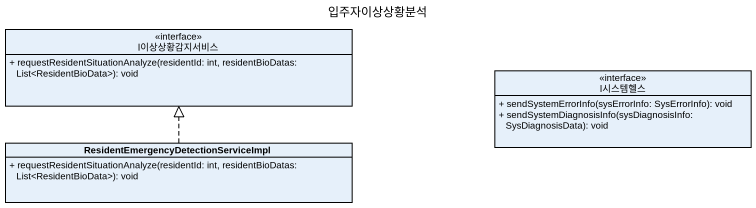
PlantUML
@startuml
title 입주자이상상황분석
hide circle
hide empty members
skinparam classAttributeIconSize 0
interface I이상상황감지서비스 {
  + requestResidentSituationAnalyze(residentId: int, residentBioDatas: List<ResidentBioData>): void
}
interface I시스템헬스 {
  + sendSystemErrorInfo(sysErrorInfo: SysErrorInfo): void
  + sendSystemDiagnosisInfo(sysDiagnosisInfo: SysDiagnosisData): void
}
class "ResidentEmergencyDetectionServiceImpl" as ResidentEmergencyDetectionSe {
  + requestResidentSituationAnalyze(residentId: int, residentBioDatas: List<ResidentBioData>): void
}
ResidentEmergencyDetectionSe .up.|> I이상상황감지서비스
@enduml
